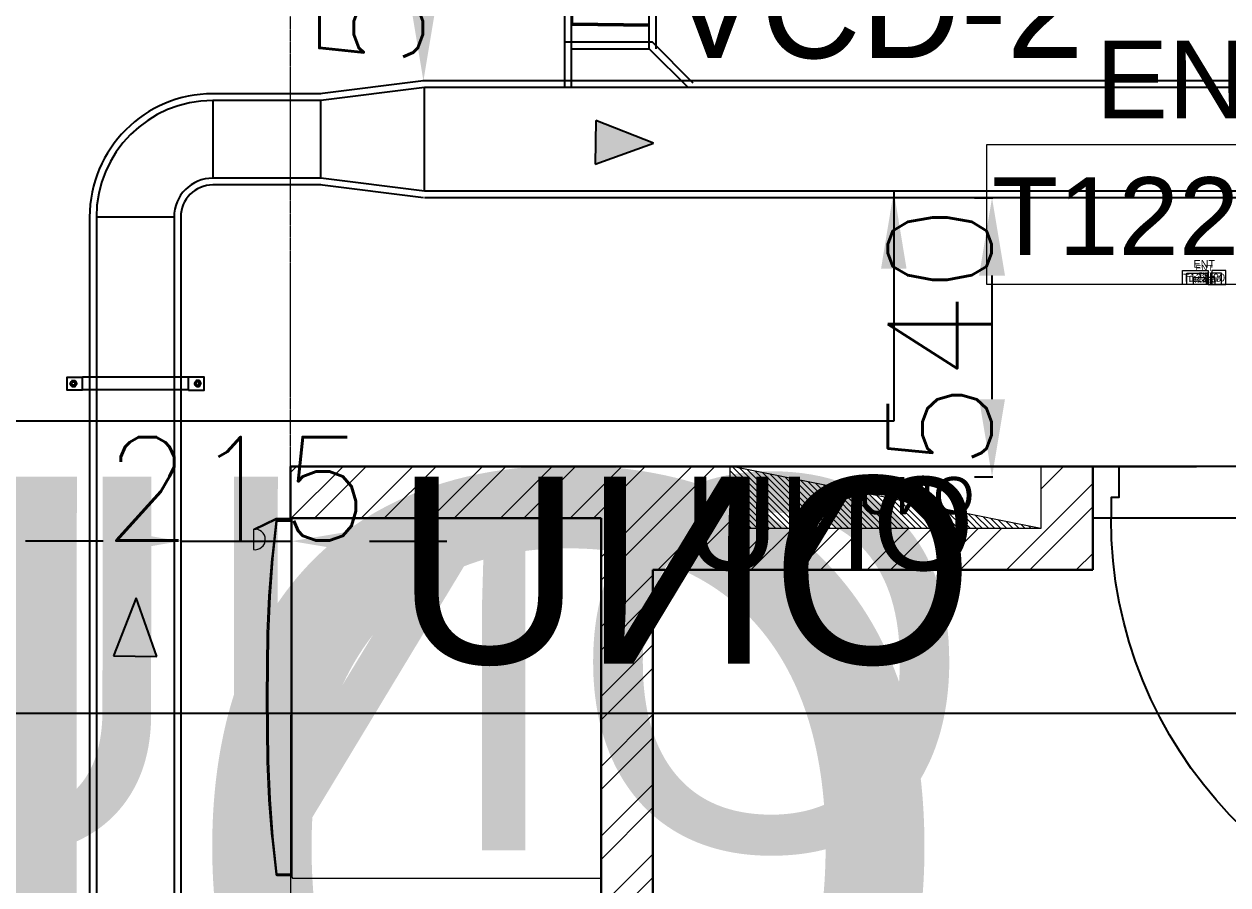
# Model space of a CAD drawing. Header units: millimetres. Extents: x -9226 to 166212, y -13 to 97274.
# Drawn here: x 34235 to 36561, y 59772 to 61434 of the extents above; entities that cross this region are included whole.
import ezdxf
from ezdxf.enums import TextEntityAlignment as Align

# ---------------------------------------------------------------- set-up
doc = ezdxf.new("R2010")
doc.units = ezdxf.units.MM
doc.linetypes.add('23491-XR-AR-2ND FLOOR PLAN$0$23491-XR-AR-2ND FLOOR PLAN$0$23491-XR-AR-TYP-FLOOR$0$HIDDEN', pattern=[9.525, 6.35, -3.175])
doc.linetypes.add('HIDDEN', pattern=[9.525, 6.35, -3.175])
doc.layers.get('0').update_dxf_attribs({"color": 8})
doc.layers.get('Defpoints').update_dxf_attribs({"color": 8})
for name, color, linetype in [('-EAD', 30, 'Continuous'), ('1.INS', 8, 'Continuous'), ('1.support 2', 7, 'Continuous'), ('23491-XR-AR-2ND FLOOR PLAN$0$23491-XR-AR-2ND FLOOR PLAN$0$23491-XR-AR-TYP-FLOOR$0$A-ELC-DP', 8, 'Continuous'), ('23491-XR-AR-2ND FLOOR PLAN$0$23491-XR-AR-2ND FLOOR PLAN$0$23491-XR-AR-TYP-FLOOR$0$A-ELC-DP @ 100', 8, 'Continuous'), ('23491-XR-AR-2ND FLOOR PLAN$0$23491-XR-AR-2ND FLOOR PLAN$0$23491-XR-AR-TYP-FLOOR$0$A-ELC-DP @ 1000', 8, 'Continuous'), ('23491-XR-AR-2ND FLOOR PLAN$0$23491-XR-AR-2ND FLOOR PLAN$0$23491-XR-AR-TYP-FLOOR$0$A-ELC-DP @ 2000', 8, 'Continuous'), ('23491-XR-AR-2ND FLOOR PLAN$0$23491-XR-AR-2ND FLOOR PLAN$0$23491-XR-AR-TYP-FLOOR$0$A-ELC-DP @ 250', 8, 'Continuous'), ('23491-XR-AR-2ND FLOOR PLAN$0$23491-XR-AR-2ND FLOOR PLAN$0$23491-XR-AR-TYP-FLOOR$0$A-ELC-DP @ 500', 8, 'Continuous'), ('EAD', 30, 'Continuous'), ('ETA-AC-SUPPORT', 25, 'Continuous'), ('FAD', 3, 'Continuous'), ('IZ-AC-VCD', 4, 'Continuous'), ('VCD SHE', 7, 'Continuous')]:
    doc.layers.add(name, color=color, linetype=linetype)
for name, color, linetype, lineweight in [('1.XREF', 8, 'Continuous', 9), ('23491-XR-AR-2ND FLOOR PLAN$0$23491-XR-AR-2ND FLOOR PLAN$0$23491-XR-AR-TYP-FLOOR$0$A-EQUP-KITN-PLAN', 8, 'Continuous', 9), ('23491-XR-AR-2ND FLOOR PLAN$0$23491-XR-AR-2ND FLOOR PLAN$0$23491-XR-AR-TYP-FLOOR$0$A-FLOR-OVHD', 8, '23491-XR-AR-2ND FLOOR PLAN$0$23491-XR-AR-2ND FLOOR PLAN$0$23491-XR-AR-TYP-FLOOR$0$HIDDEN', 15), ('23491-XR-AR-2ND FLOOR PLAN$0$23491-XR-AR-2ND FLOOR PLAN$0$23491-XR-AR-TYP-FLOOR$0$A-Glaz-Sill', 8, 'Continuous', 5), ('23491-XR-AR-2ND FLOOR PLAN$0$23491-XR-AR-2ND FLOOR PLAN$0$23491-XR-AR-TYP-FLOOR$0$A-WALL-PATT', 8, 'Continuous', 5), ('23491-XR-AR-2ND FLOOR PLAN$0$23491-XR-AR-2ND FLOOR PLAN$0$23491-XR-AR-TYP-FLOOR$0$Zone-6_30May22$0$TYP$0$2B+G+19+R Typical Floor$0$A-DOOR', 8, 'Continuous', 25), ('23491-XR-AR-2ND FLOOR PLAN$0$23491-XR-AR-2ND FLOOR PLAN$0$A-WALL', 8, 'Continuous', 30), ('23491-XR-AR-2ND FLOOR PLAN$0$A-ANNO-DIMS', 8, 'Continuous', 5), ('23491-XR-AR-2ND FLOOR PLAN$0$A-ANNO-DIMS @ 10', 8, 'Continuous', 5), ('23491-XR-AR-2ND FLOOR PLAN$0$A-ANNO-DIMS @ 100', 8, 'Continuous', 5), ('23491-XR-AR-2ND FLOOR PLAN$0$A-ANNO-DIMS @ 5', 8, 'Continuous', 5), ('23491-XR-AR-2ND FLOOR PLAN$0$A-ANNO-DIMS @ 8', 8, 'Continuous', 5), ('A-ANNO-DIMS', 8, 'Continuous', 9)]:
    doc.layers.add(name, color=color, linetype=linetype, lineweight=lineweight)
doc.styles.add('23491-XR-AR-2ND FLOOR PLAN$0$23491-XR-AR-2ND FLOOR PLAN$0$23491-XR-AR-TYP-FLOOR$0$SDC-TEXT-ARB', font='sdc-arb.shx')
doc.styles.add('23491-XR-AR-2ND FLOOR PLAN$0$23491-XR-AR-2ND FLOOR PLAN$0$SDC-TEXT_4_2', font='arial.ttf')
doc.styles.add('ROMANS', font='isocp.shx', dxfattribs={"width": 0.8})
doc.styles.add('SDC-TEXT-ARB', font='sdc-arb.shx', dxfattribs={"height": 0.5})
doc.styles.get("Standard").update_dxf_attribs({"font": 'romans.shx', "height": 200})
doc.dimstyles.new('ISO-25', dxfattribs={"dimtxt": 200, "dimasz": 150, "dimexe": 1.25, "dimexo": 0.625, "dimgap": 1, "dimtad": 1, "dimtoh": 1, "dimdec": 0, "dimrnd": 5, "dimtxsty": 'Standard', "dimcen": 2.5, "dimclrd": 256, "dimclre": 256, "dimclrt": 7, "dimadec": 0, "dimazin": 0, "dimtfac": 1, "dimtdec": 0, "dimtix": 1, "dimtmove": 2, "dimatfit": 3, "dimfxl": 1, "dimarcsym": 1})
doc.dimstyles.new('JSE', dxfattribs={"dimtxt": 50, "dimasz": 150, "dimexe": 0.18, "dimexo": 0.0625, "dimgap": 50, "dimtad": 0, "dimdec": 0, "dimrnd": 5, "dimzin": 0, "dimdsep": 46, "dimtxsty": 'ROMANS', "dimcen": 0.09, "dimclrd": 7, "dimclre": 7, "dimclrt": 7, "dimadec": 0, "dimazin": 0, "dimtfac": 1, "dimtdec": 0, "dimtofl": 0, "dimtmove": 0, "dimatfit": 3, "dimfxl": 1, "dimtolj": 1, "dimtzin": 0, "dimarcsym": 1})

# ---------------------------------------------------------------- blocks, each defined once
blk = doc.blocks.new('23491-XR-AR-2ND FLOOR PLAN$0$23491-XR-AR-2ND FLOOR PLAN$0$23491-XR-AR-TYP-FLOOR$0$Zone-6_30May22$0$A$C46154010')
at = {"color": 8}
for p, q in [((0.2868, 0.6717), (0.2865, 0.6673)), ((0.2865, 0.6673), (0.2872, 0.6632)), ((0.2965, 0.6717), (0.2868, 0.6717)), ((0.2872, 0.6632), (0.2888, 0.6592)), ((0.2888, 0.6592), (0.2911, 0.6557)), ((0.2911, 0.6557), (0.2942, 0.6528)), ((0.2942, 0.6528), (0.2979, 0.6505)), ((0.3013, 0.6717), (0.2965, 0.6717)), ((0.3062, 0.6717), (0.3013, 0.6717)), ((0.3159, 0.6717), (0.3062, 0.6717)), ((0.3145, 0.6505), (0.3182, 0.6528)), ((0.3208, 0.6717), (0.3159, 0.6717)), ((0.3182, 0.6528), (0.3213, 0.6557)), ((0.3256, 0.6717), (0.3208, 0.6717)), ((0.3213, 0.6557), (0.3236, 0.6592)), ((0.3236, 0.6592), (0.3252, 0.6632)), ((0.3252, 0.6632), (0.3258, 0.6662)), ((0.3258, 0.6707), (0.3256, 0.6717)), ((0.3465, 0.6283), (0.3258, 0.6707)), ((0.3258, 0.6707), (0.3258, 0.6662)), ((0.3258, 0.6662), (0.3258, 0.6707)), ((0.3258, 0.6662), (0.3445, 0.6278)), ((-0.341, 0.6283), (-0.3419, 0.6276)), ((-0.34, 0.6286), (-0.341, 0.6283)), ((-0.3401, 0.6262), (-0.2677, 0.634)), ((-0.2677, 0.634), (-0.3401, 0.6262)), ((-0.2704, 0.6363), (-0.34, 0.6286)), ((-0.2677, 0.6366), (-0.2704, 0.6363)), ((-0.1968, 0.6422), (-0.2677, 0.6366)), ((-0.2677, 0.634), (-0.195, 0.6395)), ((-0.195, 0.6395), (-0.2677, 0.634)), ((-0.195, 0.6423), (-0.1968, 0.6422)), ((-0.1229, 0.6457), (-0.195, 0.6423)), ((-0.195, 0.6395), (-0.1221, 0.6428)), ((-0.1221, 0.6428), (-0.195, 0.6395)), ((-0.1221, 0.6458), (-0.1229, 0.6457)), ((0.001, 0.6469), (-0.1221, 0.6458)), ((-0.1221, 0.6428), (0.0009, 0.6439)), ((0.0009, 0.6439), (-0.1221, 0.6428)), ((0.0009, 0.6439), (0.1239, 0.6428)), ((0.1239, 0.6428), (0.0009, 0.6439)), ((0.1239, 0.6458), (0.001, 0.6469)), ((0.125, 0.6457), (0.1239, 0.6458)), ((0.1239, 0.6428), (0.1967, 0.6395)), ((0.1967, 0.6395), (0.1239, 0.6428)), ((0.1969, 0.6423), (0.125, 0.6457)), ((0.1967, 0.6395), (0.2694, 0.634)), ((0.2694, 0.634), (0.1967, 0.6395)), ((0.2695, 0.6366), (0.1969, 0.6423)), ((0.2694, 0.634), (0.3417, 0.6263)), ((0.3417, 0.6263), (0.2694, 0.634)), ((0.2724, 0.6363), (0.2695, 0.6366)), ((0.3419, 0.6286), (0.2724, 0.6363)), ((0.2979, 0.6505), (0.302, 0.6491)), ((0.302, 0.6491), (0.3062, 0.6487)), ((0.3062, 0.6487), (0.3104, 0.6491)), ((0.3104, 0.6491), (0.3145, 0.6505)), ((0.3429, 0.6283), (0.3419, 0.6286)), ((0.3438, 0.6276), (0.3429, 0.6283)), ((0.3464, 0.5979), (0.3465, 0.6283)), ((-0.3425, 0.6267), (-0.3426, 0.6256)), ((-0.3426, 0.6256), (-0.3426, 0.5977)), ((-0.3419, 0.6276), (-0.3425, 0.6267)), ((-0.3401, 0.5982), (-0.3401, 0.6262)), ((-0.3401, 0.6262), (-0.3401, 0.5982)), ((0.3417, 0.6263), (0.3417, 0.5982)), ((0.3417, 0.5982), (0.3417, 0.6263)), ((0.3443, 0.6267), (0.3438, 0.6276)), ((0.3445, 0.6256), (0.3443, 0.6267)), ((0.3445, 0.6278), (0.3445, 0.5979)), ((0.3445, 0.5977), (0.3445, 0.6256)), ((-0.346, 0.5977), (-0.3475, 0.5962)), ((-0.3475, 0.5962), (-0.3475, 0.0015)), ((0.346, 0.5977), (-0.346, 0.5977)), ((-0.3426, 0.5977), (0.3445, 0.5977)), ((0.3417, 0.5982), (-0.3401, 0.5982)), ((-0.3401, 0.5982), (0.3417, 0.5982)), ((0.3445, 0.5979), (0.3464, 0.5979)), ((0.3475, 0.5962), (0.346, 0.5977)), ((0.3475, 0.0015), (0.3475, 0.5962)), ((-0.3475, 0.0015), (-0.346, 0)), ((-0.346, 0), (0.346, 0)), ((0.346, 0), (0.3475, 0.0015))]:
    blk.add_line(p, q, dxfattribs=at)
blk = doc.blocks.new('*U531')
at = {"color": 8, "linetype": 'ByBlock'}
for points in [[(1.3, 0), (-7, 0), (-7, 4.5), (1.3, 4.5)], [(2.5, 0), (7, 0), (7, 4.5), (2.5, 4.5)]]:
    blk.add_lwpolyline(points, close=True, dxfattribs=at)
at = {"color": 8, "linetype": 'ByBlock', "style": '23491-XR-AR-2ND FLOOR PLAN$0$23491-XR-AR-2ND FLOOR PLAN$0$SDC-TEXT_4_2'}
for tag, p in [('ROOM-NAME-2', (0, 9.95)), ('ROOM-NAME-1', (0, 6.6)), ('ROOM-NO.', (-2.85, 2.2)), ('ROOM-FINISH', (4.75, 2.2))]:
    blk.add_attdef(tag, text='', height=2.5, dxfattribs=at).set_placement(p, align=Align.MIDDLE_CENTER)
blk = doc.blocks.new('*U822')
at = {"layer": '23491-XR-AR-2ND FLOOR PLAN$0$A-ANNO-DIMS @ 10', "color": 8}
ref = blk.add_blockref('*U531', (36515.1, 60931.3), dxfattribs=dict(at, xscale=5.999999999999999, yscale=5.999999999999999, zscale=5.999999999999999))
ref.add_attrib('ROOM-NO.', 'T122', dxfattribs={"layer": '0', "color": 0, "linetype": 'ByBlock', "height": 15, "style": '23491-XR-AR-2ND FLOOR PLAN$0$23491-XR-AR-2ND FLOOR PLAN$0$SDC-TEXT_4_2'}).set_placement((36498, 60944.5), align=Align.MIDDLE_CENTER)
ref.add_attrib('ROOM-FINISH', '00', dxfattribs={"layer": '0', "color": 0, "linetype": 'ByBlock', "height": 15, "style": '23491-XR-AR-2ND FLOOR PLAN$0$23491-XR-AR-2ND FLOOR PLAN$0$SDC-TEXT_4_2'}).set_placement((36543.6, 60944.5), align=Align.MIDDLE_CENTER)
ref.add_attrib('ROOM-NAME-1', 'ENT', dxfattribs={"layer": '0', "color": 0, "linetype": 'ByBlock', "height": 15, "style": '23491-XR-AR-2ND FLOOR PLAN$0$23491-XR-AR-2ND FLOOR PLAN$0$SDC-TEXT_4_2'}).set_placement((36515.1, 60970.9), align=Align.MIDDLE_CENTER)
at = {"layer": '23491-XR-AR-2ND FLOOR PLAN$0$A-ANNO-DIMS @ 100', "color": 8}
ref = blk.add_blockref('*U531', (36515.1, 60931.3), dxfattribs=dict(at, xscale=60, yscale=60, zscale=60))
ref.add_attrib('ROOM-NO.', 'T122', dxfattribs={"layer": '0', "color": 0, "linetype": 'ByBlock', "height": 150, "style": '23491-XR-AR-2ND FLOOR PLAN$0$23491-XR-AR-2ND FLOOR PLAN$0$SDC-TEXT_4_2'}).set_placement((36344, 61063.3), align=Align.MIDDLE_CENTER)
ref.add_attrib('ROOM-FINISH', '00', dxfattribs={"layer": '0', "color": 0, "linetype": 'ByBlock', "height": 150, "style": '23491-XR-AR-2ND FLOOR PLAN$0$23491-XR-AR-2ND FLOOR PLAN$0$SDC-TEXT_4_2'}).set_placement((36800.1, 61063.3), align=Align.MIDDLE_CENTER)
ref.add_attrib('ROOM-NAME-1', 'ENT', dxfattribs={"layer": '0', "color": 0, "linetype": 'ByBlock', "height": 150, "style": '23491-XR-AR-2ND FLOOR PLAN$0$23491-XR-AR-2ND FLOOR PLAN$0$SDC-TEXT_4_2'}).set_placement((36515.1, 61327.3), align=Align.MIDDLE_CENTER)
at = {"layer": '23491-XR-AR-2ND FLOOR PLAN$0$A-ANNO-DIMS @ 5', "color": 8}
ref = blk.add_blockref('*U531', (36515.1, 60931.3), dxfattribs=dict(at, xscale=3, yscale=3, zscale=3))
ref.add_attrib('ROOM-NO.', 'T122', dxfattribs={"layer": '0', "color": 0, "linetype": 'ByBlock', "height": 7.5, "style": '23491-XR-AR-2ND FLOOR PLAN$0$23491-XR-AR-2ND FLOOR PLAN$0$SDC-TEXT_4_2'}).set_placement((36506.5, 60937.9), align=Align.MIDDLE_CENTER)
ref.add_attrib('ROOM-FINISH', '00', dxfattribs={"layer": '0', "color": 0, "linetype": 'ByBlock', "height": 7.5, "style": '23491-XR-AR-2ND FLOOR PLAN$0$23491-XR-AR-2ND FLOOR PLAN$0$SDC-TEXT_4_2'}).set_placement((36529.3, 60937.9), align=Align.MIDDLE_CENTER)
ref.add_attrib('ROOM-NAME-1', 'ENT', dxfattribs={"layer": '0', "color": 0, "linetype": 'ByBlock', "height": 7.5, "style": '23491-XR-AR-2ND FLOOR PLAN$0$23491-XR-AR-2ND FLOOR PLAN$0$SDC-TEXT_4_2'}).set_placement((36515.1, 60951.1), align=Align.MIDDLE_CENTER)
at = {"layer": '23491-XR-AR-2ND FLOOR PLAN$0$A-ANNO-DIMS @ 8', "color": 8}
ref = blk.add_blockref('*U531', (36515.1, 60931.3), dxfattribs=dict(at, xscale=4.8, yscale=4.8, zscale=4.8))
ref.add_attrib('ROOM-NO.', 'T122', dxfattribs={"layer": '0', "color": 0, "linetype": 'ByBlock', "height": 12, "style": '23491-XR-AR-2ND FLOOR PLAN$0$23491-XR-AR-2ND FLOOR PLAN$0$SDC-TEXT_4_2'}).set_placement((36501.4, 60941.9), align=Align.MIDDLE_CENTER)
ref.add_attrib('ROOM-FINISH', '00', dxfattribs={"layer": '0', "color": 0, "linetype": 'ByBlock', "height": 12, "style": '23491-XR-AR-2ND FLOOR PLAN$0$23491-XR-AR-2ND FLOOR PLAN$0$SDC-TEXT_4_2'}).set_placement((36537.9, 60941.9), align=Align.MIDDLE_CENTER)
ref.add_attrib('ROOM-NAME-1', 'ENT', dxfattribs={"layer": '0', "color": 0, "linetype": 'ByBlock', "height": 12, "style": '23491-XR-AR-2ND FLOOR PLAN$0$23491-XR-AR-2ND FLOOR PLAN$0$SDC-TEXT_4_2'}).set_placement((36515.1, 60963), align=Align.MIDDLE_CENTER)
blk = doc.blocks.new('*U513')
at = {"layer": '23491-XR-AR-2ND FLOOR PLAN$0$23491-XR-AR-2ND FLOOR PLAN$0$23491-XR-AR-TYP-FLOOR$0$Zone-6_30May22$0$TYP$0$2B+G+19+R Typical Floor$0$A-DOOR', "color": 8}
for p, q in [((0.865, 0), (0.035, 0)), ((0.85, -0.1), (0.05, -0.1))]:
    blk.add_line(p, q, dxfattribs=at)
blk.add_lwpolyline([(0.825, 0), (0.825, 0.829), (0.865, 0.829), (0.865, 0)], close=True, dxfattribs=at)
for points in [[(0.035, 0), (0, 0), (0, -0.1), (0.05, -0.1), (0.05, -0.04), (0.035, -0.04), (0.035, 0)], [(0.865, 0), (0.9, 0), (0.9, -0.1), (0.85, -0.1), (0.85, -0.04), (0.865, -0.04), (0.865, 0)]]:
    blk.add_lwpolyline(points, dxfattribs=at)
blk.add_arc((0.865, 0), 0.83, 92.7623, 180, dxfattribs=at)
blk = doc.blocks.new('*U723')
at = {"layer": '23491-XR-AR-2ND FLOOR PLAN$0$23491-XR-AR-2ND FLOOR PLAN$0$23491-XR-AR-TYP-FLOOR$0$A-ELC-DP @ 100', "color": 8, "lineweight": 25, "insert": (129.2, 99.7), "char_height": 72.149, "attachment_point": 1, "style": '23491-XR-AR-2ND FLOOR PLAN$0$23491-XR-AR-2ND FLOOR PLAN$0$23491-XR-AR-TYP-FLOOR$0$SDC-TEXT-ARB'}
blk.add_mtext_dynamic_manual_height_columns('{\\fArial|b0|i0|c0|p34;ONU}', width=72.149, gutter_width=360.7, heights=[0], dxfattribs=at)
at = {"layer": '23491-XR-AR-2ND FLOOR PLAN$0$23491-XR-AR-2ND FLOOR PLAN$0$23491-XR-AR-TYP-FLOOR$0$A-ELC-DP @ 1000', "color": 8, "lineweight": 25, "insert": (129.2, 99.7), "char_height": 721.494, "attachment_point": 1, "style": '23491-XR-AR-2ND FLOOR PLAN$0$23491-XR-AR-2ND FLOOR PLAN$0$23491-XR-AR-TYP-FLOOR$0$SDC-TEXT-ARB'}
blk.add_mtext_dynamic_manual_height_columns('{\\fArial|b0|i0|c0|p34;ONU}', width=721.494, gutter_width=3607.5, heights=[0], dxfattribs=at)
at = {"layer": '23491-XR-AR-2ND FLOOR PLAN$0$23491-XR-AR-2ND FLOOR PLAN$0$23491-XR-AR-TYP-FLOOR$0$A-ELC-DP @ 2000', "color": 8, "lineweight": 25, "insert": (129.2, 99.7), "char_height": 1442.988, "attachment_point": 1, "style": '23491-XR-AR-2ND FLOOR PLAN$0$23491-XR-AR-2ND FLOOR PLAN$0$23491-XR-AR-TYP-FLOOR$0$SDC-TEXT-ARB'}
blk.add_mtext_dynamic_manual_height_columns('{\\fArial|b0|i0|c0|p34;ONU}', width=1442.988, gutter_width=7214.9, heights=[0], dxfattribs=at)
at = {"layer": '23491-XR-AR-2ND FLOOR PLAN$0$23491-XR-AR-2ND FLOOR PLAN$0$23491-XR-AR-TYP-FLOOR$0$A-ELC-DP @ 250', "color": 8, "lineweight": 25, "insert": (129.2, 99.7), "char_height": 180.374, "attachment_point": 1, "style": '23491-XR-AR-2ND FLOOR PLAN$0$23491-XR-AR-2ND FLOOR PLAN$0$23491-XR-AR-TYP-FLOOR$0$SDC-TEXT-ARB'}
blk.add_mtext_dynamic_manual_height_columns('{\\fArial|b0|i0|c0|p34;ONU}', width=180.374, gutter_width=901.9, heights=[0], dxfattribs=at)
at = {"layer": '23491-XR-AR-2ND FLOOR PLAN$0$23491-XR-AR-2ND FLOOR PLAN$0$23491-XR-AR-TYP-FLOOR$0$A-ELC-DP @ 500', "color": 8, "lineweight": 25, "insert": (129.2, 99.7), "char_height": 360.747, "attachment_point": 1, "style": '23491-XR-AR-2ND FLOOR PLAN$0$23491-XR-AR-2ND FLOOR PLAN$0$23491-XR-AR-TYP-FLOOR$0$SDC-TEXT-ARB'}
blk.add_mtext_dynamic_manual_height_columns('{\\fArial|b0|i0|c0|p34;ONU}', width=360.747, gutter_width=1803.7, heights=[0], dxfattribs=at)
blk = doc.blocks.new('23491-XR-AR-2ND FLOOR PLAN$0$23491-XR-AR-2ND FLOOR PLAN$0$23491-XR-AR-TYP-FLOOR$0$A$C81039be2')
h = blk.add_hatch()
h.set_pattern_fill('ANSI31', color=8, scale=66.494154, angle=-360, style=0)
h.set_pattern_definition([(45, (-6738.033, -3450.009), (-5.877308, 5.877308), [])])
h.paths.add_polyline_path([(600, 120), (0, 0), (600, 0)])
at = {"color": 8}
blk.add_line((0, 0), (600, 120), dxfattribs=at)
blk.add_lwpolyline([(0, 120), (0, 0), (600, 0), (600, 120)], close=True, dxfattribs=at)
at = {"layer": '23491-XR-AR-2ND FLOOR PLAN$0$23491-XR-AR-2ND FLOOR PLAN$0$23491-XR-AR-TYP-FLOOR$0$A-ELC-DP'}
blk.add_blockref('*U723', (0, 0), dxfattribs=at)
blk = doc.blocks.new('23491-XR-AR-2ND FLOOR PLAN')
at = {"layer": '23491-XR-AR-2ND FLOOR PLAN$0$23491-XR-AR-2ND FLOOR PLAN$0$23491-XR-AR-TYP-FLOOR$0$A-WALL-PATT'}
h = blk.add_hatch(dxfattribs=at)
h.set_pattern_fill('ANSI32', color=8, scale=10)
h.paths.add_polyline_path([(36300, 60380), (36300, 60580), (36199.7, 60580), (36199.6, 60460), (35599, 60460.3), (35600.3, 60580), (34750, 60580), (34750, 60480), (35350, 60480), (35350, 57980), (35450, 57980), (35450, 60380)])
at = {"layer": '23491-XR-AR-2ND FLOOR PLAN$0$23491-XR-AR-2ND FLOOR PLAN$0$23491-XR-AR-TYP-FLOOR$0$A-EQUP-KITN-PLAN', "color": 8}
blk.add_line((34749.7, 58580), (34751.4, 60480.5), dxfattribs=at)
at = {"layer": '23491-XR-AR-2ND FLOOR PLAN$0$23491-XR-AR-2ND FLOOR PLAN$0$23491-XR-AR-TYP-FLOOR$0$A-FLOR-OVHD', "color": 8, "ltscale": 0.1}
blk.add_line((34750, 60580), (34750, 61880, 0), dxfattribs=at)
at = {"layer": '23491-XR-AR-2ND FLOOR PLAN$0$23491-XR-AR-2ND FLOOR PLAN$0$A-WALL', "color": 8}
for p, q in [((35350, 60580), (34750, 60580)), ((34750, 60580), (34750, 60480)), ((35350, 60580), (36500, 60580)), ((36300, 60580), (36300, 60380)), ((34750, 60480), (35350, 60480)), ((35350, 58480.2, 0), (35350, 60480, 0)), ((35450, 57980, 0), (35450, 60380, 0)), ((35450, 60380), (36300, 60380))]:
    blk.add_line(p, q, dxfattribs=at)
at = {"layer": '23491-XR-AR-2ND FLOOR PLAN$0$23491-XR-AR-2ND FLOOR PLAN$0$23491-XR-AR-TYP-FLOOR$0$A-EQUP-KITN-PLAN', "color": 8, "xscale": 1000.00000000001, "yscale": 1000.00000000001, "zscale": 1000.00000000001, "rotation": 90}
blk.add_blockref('23491-XR-AR-2ND FLOOR PLAN$0$23491-XR-AR-2ND FLOOR PLAN$0$23491-XR-AR-TYP-FLOOR$0$Zone-6_30May22$0$A$C46154010', (35350, 60132.7, 0), dxfattribs=at)
at = {"layer": '23491-XR-AR-2ND FLOOR PLAN$0$23491-XR-AR-2ND FLOOR PLAN$0$23491-XR-AR-TYP-FLOOR$0$A-Glaz-Sill', "color": 8, "lineweight": 25, "xscale": -1, "rotation": 359.9773642804463}
blk.add_blockref('23491-XR-AR-2ND FLOOR PLAN$0$23491-XR-AR-2ND FLOOR PLAN$0$23491-XR-AR-TYP-FLOOR$0$A$C81039be2', (36199.6, 60460, 0), dxfattribs=at)
at = {"layer": '23491-XR-AR-2ND FLOOR PLAN$0$23491-XR-AR-2ND FLOOR PLAN$0$23491-XR-AR-TYP-FLOOR$0$Zone-6_30May22$0$TYP$0$2B+G+19+R Typical Floor$0$A-DOOR', "color": 8, "xscale": -1000.000000000003, "yscale": 1000.000000000003, "zscale": 1000.000000000003, "rotation": 180}
blk.add_blockref('*U513', (36300, 60480), dxfattribs=at)
at = {"layer": '23491-XR-AR-2ND FLOOR PLAN$0$A-ANNO-DIMS'}
blk.add_blockref('*U822', (0, 0), dxfattribs=at)
blk = doc.blocks.new('XREF')
at = {"layer": 'A-ANNO-DIMS', "color": 8}
blk.add_blockref('23491-XR-AR-2ND FLOOR PLAN', (0, 0), dxfattribs=at)
blk = doc.blocks.new('*U545')
at = {"layer": 'IZ-AC-VCD', "color": 5, "extrusion": (0, 0, -1)}
for p, q in [((41.5, 367.5), (41.5, 316.7)), ((58.5, 316.7), (58.5, 367.5))]:
    blk.add_line(p, q, dxfattribs=at)
at = {"layer": 'IZ-AC-VCD', "color": 5}
for p, q in [((-10, 316.7), (-10, 0)), ((110, 316.7), (110, 0))]:
    blk.add_line(p, q, dxfattribs=at)
for points in [[(29.2, 375.9), (165.1, 375.9), (165.1, 367.5), (29.2, 367.5)], [(-16.7, 0), (116.7, 0), (116.7, 316.7), (-16.7, 316.7)]]:
    blk.add_lwpolyline(points, close=True, dxfattribs=at)
at = {"layer": 'IZ-AC-VCD', "color": 7, "extrusion": (0, 0, -1)}
for points in [[(-28.6, 264.9), (-45.1, 253.4)], [(-28.6, 214.9), (-45.1, 203.4)], [(-28.6, 201.8), (-45.1, 213.2)], [(-54.9, 246.6), (-71.4, 235.1)], [(-54.9, 220.1), (-71.4, 231.5)], [(-28.6, 164.9), (-45.1, 153.4)], [(-28.6, 151.8), (-45.1, 163.2)], [(-54.9, 196.6), (-71.4, 185.1)], [(-54.9, 170.1), (-71.4, 181.5)], [(-28.6, 114.9), (-45.1, 103.4)], [(-28.6, 101.8), (-45.1, 113.2)], [(-54.9, 146.6), (-71.4, 135.1)], [(-54.9, 120.1), (-71.4, 131.5)], [(-28.6, 64.9), (-45.1, 53.4)], [(-28.6, 51.8), (-45.1, 63.2)], [(-54.9, 96.6), (-71.4, 85.1)], [(-54.9, 70.1), (-71.4, 81.5)], [(-28.6, 1.8), (-45.1, 13.2)], [(-54.9, 46.6), (-71.4, 35.1)], [(-54.9, 20.1), (-71.4, 31.5)]]:
    blk.add_lwpolyline(points, dxfattribs=at)
for centre in [(-50, 250), (-50, 216.7), (-50, 200), (-50, 166.7), (-50, 150), (-50, 116.7), (-50, 100), (-50, 66.7), (-50, 50), (-50, 16.7)]:
    blk.add_circle(centre, 6, dxfattribs=at)
blk = doc.blocks.new('HVAC-VOL-SPD-S01-M-01-0400 R-01$0$HVAC-VOL-SPD-S01-M-01-0400 R-01$0$A$C2F9C6816')
blk.add_hatch(color=256).paths.add_polyline_path([(-198.8, -78.6), (-398.8, -153.6), (-198.8, -228.6)])
for p, q in [((-198.8, -78.6), (-398.8, -153.6)), ((-198.8, -228.6), (-198.8, -78.6)), ((-398.8, -153.6), (-198.8, -228.6))]:
    blk.add_line(p, q)
blk = doc.blocks.new('t')
at = {"layer": 'ETA-AC-SUPPORT', "color": 7, "linetype": 'HIDDEN', "ltscale": 0.3, "extrusion": (2.40653e-07, 5.25136e-08, 1)}
for p, q in [((4429.3, -9484.4, 0), (4379.3, -9484.4, 0)), ((4392.9, -9513, 0), (4404.3, -9506.4, 0)), ((4392.9, -9526.2, 0), (4392.9, -9513, 0)), ((4415.8, -9513, 0), (4404.3, -9506.4, 0)), ((4415.8, -9526.2, 0), (4415.8, -9513, 0)), ((4392.9, -9526.2, 0), (4404.3, -9532.9, 0)), ((4415.8, -9526.2, 0), (4404.3, -9532.9, 0))]:
    blk.add_line(p, q, dxfattribs=at)
at = {"layer": 'ETA-AC-SUPPORT', "color": 7, "linetype": 'Continuous', "ltscale": 0.3, "extrusion": (2.40653e-07, 5.25136e-08, 1), "elevation": 0}
blk.add_lwpolyline([(4429.3, -9484.4), (4429.3, -9543.9), (4379.3, -9543.9), (4379.3, -9484.4)], dxfattribs=at)
at = {"layer": 'ETA-AC-SUPPORT', "color": 7, "linetype": 'HIDDEN', "ltscale": 0.3, "extrusion": (2.40653e-07, 5.25136e-08, 1)}
for radius in [11.5, 6]:
    blk.add_circle((4404.3, -9519.6, 0), radius, dxfattribs=at)
blk = doc.blocks.new('*U553')
at = {"layer": 'ETA-AC-SUPPORT', "color": 7, "linetype": 'Continuous', "ltscale": 0.3, "extrusion": (2.40653e-07, 5.25136e-08, 1)}
for p, q in [((4404.3, -9309.5, 0), (4404.3, -9514.1, 0)), ((4429.3, -9309.5, 0), (4429.3, -9514.1, 0))]:
    blk.add_line(p, q, dxfattribs=at)
at = {"color": 7, "linetype": 'Continuous', "xscale": -0.5, "yscale": 0.5, "zscale": 0.5, "rotation": 180}
blk.add_blockref('t', (2214.7, -14051.7, 0), dxfattribs=at)
at = {"color": 7, "linetype": 'Continuous', "xscale": 0.5, "yscale": 0.5, "zscale": 0.5}
blk.add_blockref('t', (2214.7, -4771.9, 0), dxfattribs=at)
blk = doc.blocks.new('*D371')
at = {"layer": 'Defpoints', "color": 0, "transparency": 16777216}
for p in [(34538, 60435.6, 0), (34752.3, 60435.6, 0), (34752.3, 60435.6)]:
    blk.add_point(p, dxfattribs=at)
at = {"layer": 'VCD SHE', "lineweight": -2, "transparency": 16777216}
for p, q in [((34388, 60435.6), (34238, 60435.6)), ((34538, 60436.2), (34538, 60436.9)), ((34538, 60435.6), (34752.3, 60435.6)), ((34752.3, 60436.2), (34752.3, 60436.9)), ((34902.3, 60435.6), (35052.3, 60435.6))]:
    blk.add_line(p, q, dxfattribs=at)
at = {"layer": 'VCD SHE', "transparency": 16777216}
for points in [[(34388, 60460.6), (34388, 60410.6), (34538, 60435.6)], [(34902.3, 60460.6), (34902.3, 60410.6), (34752.3, 60435.6)]]:
    blk.add_solid(points, dxfattribs=at)
at = {"layer": 'VCD SHE', "color": 7, "transparency": 16777216, "insert": (34645.1, 60536.6), "char_height": 200, "attachment_point": 5}
blk.add_mtext('215', dxfattribs=at)
blk = doc.blocks.new('*D372')
at = {"layer": 'Defpoints', "color": 0, "transparency": 16777216}
for p in [(36070.5, 61098.5, 0.1), (36105.2, 61098.5), (36070.5, 60559.7, 0)]:
    blk.add_point(p, dxfattribs=at)
at = {"layer": 'VCD SHE', "lineweight": -2, "transparency": 16777216}
for p, q in [((36071.1, 61098.5), (36106.5, 61098.5)), ((36105.2, 60709.7), (36105.2, 60948.5)), ((36071.1, 60559.7), (36106.5, 60559.7))]:
    blk.add_line(p, q, dxfattribs=at)
at = {"layer": 'VCD SHE', "transparency": 16777216}
for points in [[(36080.2, 60948.5), (36130.2, 60948.5), (36105.2, 61098.5)], [(36080.2, 60709.7), (36130.2, 60709.7), (36105.2, 60559.7)]]:
    blk.add_solid(points, dxfattribs=at)
at = {"layer": 'VCD SHE', "color": 7, "transparency": 16777216, "insert": (36004.2, 60829.1), "char_height": 200, "attachment_point": 5, "rotation": 90}
blk.add_mtext('540', dxfattribs=at)
blk = doc.blocks.new('*D373')
at = {"layer": 'Defpoints', "color": 0, "transparency": 16777216}
for p in [(35006.8, 61880), (35109.5, 61880, 0), (35109.5, 61324.5, 0.1)]:
    blk.add_point(p, dxfattribs=at)
at = {"layer": 'VCD SHE', "lineweight": -2, "transparency": 16777216}
for p, q in [((35108.9, 61880), (35005.5, 61880)), ((35006.8, 61474.5), (35006.8, 61730)), ((35108.9, 61324.5), (35005.5, 61324.5))]:
    blk.add_line(p, q, dxfattribs=at)
at = {"layer": 'VCD SHE', "transparency": 16777216}
for points in [[(34981.8, 61730), (35031.8, 61730), (35006.8, 61880)], [(34981.8, 61474.5), (35031.8, 61474.5), (35006.8, 61324.5)]]:
    blk.add_solid(points, dxfattribs=at)
at = {"layer": 'VCD SHE', "color": 7, "transparency": 16777216, "insert": (34905.8, 61602.3), "char_height": 200, "attachment_point": 5, "rotation": 90}
blk.add_mtext('555', dxfattribs=at)

msp = doc.modelspace()

# ---------------------------------------------------------------- block references
at = {"layer": '1.XREF'}
msp.add_blockref('XREF', (0, 0), dxfattribs=at)

# ---------------------------------------------------------------- next in the draw order: linework, layer by layer
at = {"layer": '1.INS'}
for points, elevation in [([(35280.1, 61311.5), (35280.1, 62707)], 0.1), ([(35456.1, 61386.5), (35456.1, 62707)], 0.1), ([(35280.1, 61311.5), (35280.1, 61399.5), (35448.5, 61399.5), (35527.3, 61320.7)], 0.1), ([(35007, 61324.4), (34807, 61299.4)], 0.1), ([(38408.2, 61324.5), (35008.6, 61324.5)], 0.1), ([(34808.6, 61299.5), (34600, 61299.5)], 0.1), ([(34808.6, 61123.5), (34600, 61123.5)], 0.1), ([(35007, 61098.6), (34807, 61123.6)], 0.1), ([(38408.2, 61098.5), (35008.6, 61098.5)], 0.1), ([(34362, 61061.5), (34362, 59275.5)], 0), ([(34538, 61061.5), (34538, 59275.5)], 0)]:
    msp.add_lwpolyline(points, dxfattribs=dict(at, elevation=elevation))
at = {"layer": '1.INS', "extrusion": (0.000521864, -5.80433e-18, 1)}
for radius in [238, 62]:
    msp.add_arc((34600, 61061.5, 18), radius, 90, 180, dxfattribs=at)
at = {"layer": 'EAD'}
for points, elevation in [([(35293.1, 61311.5), (35293.1, 62707)], 0.1), ([(35443.1, 61386.5), (35443.1, 62707)], 0.1), ([(35293.1, 61311.5), (35293.1, 61386.5), (35443.1, 61386.5), (35518.1, 61311.5)], 0.1), ([(35008.6, 61311.5), (34808.6, 61286.5)], 0.1), ([(38408.2, 61311.5), (35008.6, 61311.5)], 0.1), ([(35008.6, 61111.5), (35008.6, 61311.5)], 0.1), ([(34808.6, 61286.5), (34600, 61286.5)], 0.1), ([(34808.6, 61136.5), (34808.6, 61286.5)], 0.1), ([(34808.6, 61136.5), (34600, 61136.5)], 0.1), ([(35008.6, 61111.5), (34808.6, 61136.5)], 0.1), ([(38408.2, 61111.5), (35008.6, 61111.5)], 0.1), ([(34375, 61061.5), (34375, 59275.5)], 0), ([(34525, 61061.5), (34525, 59275.5)], 0)]:
    msp.add_lwpolyline(points, dxfattribs=dict(at, elevation=elevation))
at = {"layer": 'EAD', "extrusion": (0.000521864, -5.80433e-18, 1), "elevation": 18}
for points in [[(34600, 61286.5), (34600, 61136.5)], [(34525, 61061.5), (34375, 61061.5)]]:
    msp.add_lwpolyline(points, dxfattribs=at)
at = {"layer": 'EAD', "extrusion": (0.000521864, -5.80433e-18, 1)}
for radius in [225, 75]:
    msp.add_arc((34600, 61061.5, 18), radius, 90, 180, dxfattribs=at)
at = {"layer": 'FAD', "color": 7, "elevation": 0}
msp.add_lwpolyline([(40753.4, 60771.7), (40753.4, 60102.7), (30399.9, 60102.7)], dxfattribs=at)

# ---------------------------------------------------------------- next in the draw order: block references
at = {"layer": '-EAD', "extrusion": (3.46539e-05, -6.16134e-06, 1), "xscale": 0.5613210269334018, "yscale": 0.5613210269334018, "zscale": 0.5613210269334018, "rotation": 179.1074912662139}
msp.add_blockref('HVAC-VOL-SPD-S01-M-01-0400 R-01$0$HVAC-VOL-SPD-S01-M-01-0400 R-01$0$A$C2F9C6816', (33609.9, 61408.6, 46640458.9), dxfattribs=at)
at = {"layer": '-EAD', "extrusion": (6.16134e-06, 3.46539e-05, 1), "xscale": 0.5613210269334021, "yscale": 0.5613210269334021, "zscale": 0.5613210269334021, "rotation": 269.1074912539804}
msp.add_blockref('HVAC-VOL-SPD-S01-M-01-0400 R-01$0$HVAC-VOL-SPD-S01-M-01-0400 R-01$0$A$C2F9C6816', (34247.1, 58484.6, 46640460.3), dxfattribs=at)
at = {"layer": '1.support 2', "linetype": 'ByBlock', "extrusion": (3.5195e-05, 4.02055e-07, 1), "xscale": 1.001591528757322, "yscale": 1.001591528757322, "zscale": 1.001591528757322, "rotation": 269.9999999991892}
msp.add_blockref('*U553', (43877.5, 65163.9, 1.4), dxfattribs=at)
at = {"layer": 'IZ-AC-VCD', "extrusion": (2.97773e-06, 0.000551803, 1), "xscale": 0.4695684231146193, "yscale": 0.4695684231146193, "zscale": 0.4695684231146193, "rotation": 89.3455035142209}
msp.add_blockref('*U545', (35443.1, 61438.6, 34.3), dxfattribs=at)

# ---------------------------------------------------------------- next in the draw order: texts
at = {"layer": 'VCD SHE', "style": 'SDC-TEXT-ARB'}
msp.add_text('VCD-2', height=200, dxfattribs=at).set_placement((35479.8, 61368.3, 0.1))

# ---------------------------------------------------------------- next in the draw order: dimensions: what is measured, and where the dimension line sits
at = {"layer": 'VCD SHE'}
for base, p1, p2, picture, middle in [((35006.7687, 61880.0316), (35109.503, 61324.5331, 0.1112), (35109.503, 61880.0316, 0), '*D373', (34905.7687, 61602.2823)), ((36105.2, 61098.5), (36070.5, 60559.7, 0), (36070.5, 61098.5, 0.1), '*D372', (36004.2, 60829.1))]:
    dim = msp.add_linear_dim(base=base, p1=p1, p2=p2, angle=90, dimstyle='ISO-25', dxfattribs=at)
    dim.commit()
    dim.dimension.update_dxf_attribs({"geometry": picture, "text_midpoint": middle})
dim = msp.add_linear_dim(base=(34752.3, 60435.6), p1=(34538, 60435.6, 0), p2=(34752.3, 60435.6, 0), dimstyle='ISO-25', dxfattribs=at)
dim.commit()
dim.dimension.update_dxf_attribs({"geometry": '*D371', "text_midpoint": (34645.1, 60536.6)})

# ---------------------------------------------------------------- next in the draw order: leaders
at = {"layer": '1.INS'}
msp.add_leader([(35915.4, 61111.5, 0.1), (35915.4, 60667.4, 0.1), (27150, 60667.4, 0.1)], dimstyle='JSE', override={"dimgap": 50, "dimtad": 0}, dxfattribs=at)

doc.saveas('drawing.dxf')
